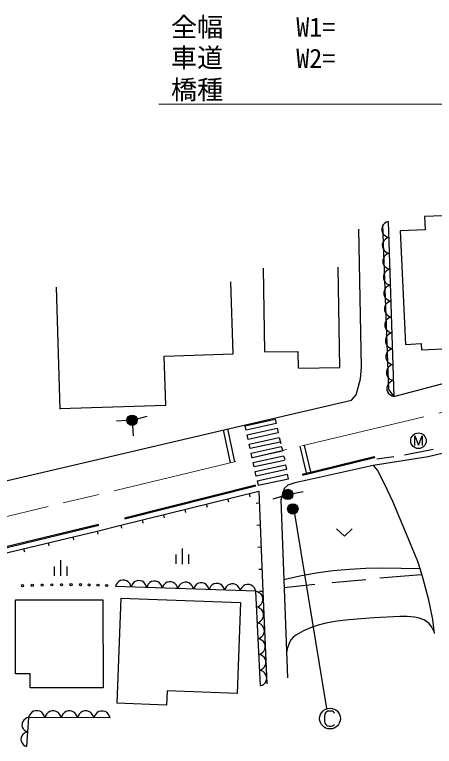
# Model space of a CAD drawing. Units: millimetres, scale not verified. Extents: x 40000 to 680000, y 20000 to 380000.
# Drawn here: x 209977 to 250186, y 273154 to 343250 of the extents above; entities that cross this region are included whole.
import ezdxf
from ezdxf.enums import TextEntityAlignment as Align

# ---------------------------------------------------------------- set-up
doc = ezdxf.new("R2010")
doc.units = ezdxf.units.MM
doc.header["$LTSCALE"] = 1000
doc.linetypes.add('CHAIN', pattern=[18.5, 12, -1.5, 3.5, -1.5])
for name, color, linetype, lineweight in [('M-BGD', 7, 'Continuous', 25), ('M-BMK', 2, 'CHAIN', 13), ('M-TTL-BAND', 7, 'Continuous', 25)]:
    doc.layers.add(name, color=color, linetype=linetype, lineweight=lineweight)
doc.layers.add('M-STR-HTXT', color=7, linetype='Continuous')
doc.styles.add('ＭＳ ゴシック', font='')
doc.styles.get('ＭＳ ゴシック').set_extended_font_data('MS Gothic')

# ---------------------------------------------------------------- blocks, each defined once
blk = doc.blocks.new('BUHIN143')
at = {"color": 7, "linetype": 'Continuous', "lineweight": 25}
for radius in [498, 440, 382, 322, 265, 195, 135, 77.5, 15]:
    blk.add_circle((0, 0), radius, dxfattribs=at)
blk = doc.blocks.new('BUHIN144')
at = {"color": 7, "linetype": 'Continuous', "lineweight": 25}
blk.add_lwpolyline([(-786, 268), (41, -350), (704, 440)], dxfattribs=at)
blk = doc.blocks.new('BUHIN145')
at = {"color": 7, "linetype": 'Continuous', "lineweight": 25}
blk.add_line((0, 0), (104, -281), dxfattribs=at)
blk = doc.blocks.new('BUHIN146')
at = {"color": 7, "linetype": 'Continuous', "lineweight": 25}
blk.add_line((0, 0), (-297, -46), dxfattribs=at)
blk = doc.blocks.new('BUHIN147')
at = {"color": 7, "linetype": 'Continuous', "lineweight": 25}
blk.add_line((0, 0), (103, -282), dxfattribs=at)
blk = doc.blocks.new('BUHIN193')
at = {"color": 7, "linetype": 'Continuous', "lineweight": 25}
blk.add_circle((0, 0), 99.5, dxfattribs=at)
blk = doc.blocks.new('BUHIN194')
at = {"color": 7, "linetype": 'Continuous', "lineweight": 25}
blk.add_circle((0, 0), 99.5, dxfattribs=at)
blk = doc.blocks.new('BUHIN195')
at = {"color": 7, "linetype": 'Continuous', "lineweight": 25}
blk.add_circle((0, 0), 99.5, dxfattribs=at)
blk = doc.blocks.new('BUHIN224')
at = {"color": 7, "linetype": 'Continuous', "lineweight": 25}
for p, q in [((-86, 745), (86, -745)), ((-614, 84), (-510, -810)), ((578, 222), (682, -672))]:
    blk.add_line(p, q, dxfattribs=at)
blk = doc.blocks.new('BUHIN240')
at = {"color": 7, "linetype": 'Continuous', "lineweight": 25}
blk.add_lwpolyline([(-110, 754), (-275, 672), (-409, 560), (-554, 389), (-620, 210), (-650, 24), (-616, -209), (-534, -378), (-419, -531), (-232, -654), (-72, -719), (110, -754)], dxfattribs=at)
blk = doc.blocks.new('BUHIN244')
at = {"color": 7, "linetype": 'Continuous', "lineweight": 25}
blk.add_lwpolyline([(-33, 692), (-189, 632), (-320, 543), (-466, 401), (-542, 245), (-586, 80), (-576, -135), (-517, -295), (-426, -443), (-268, -571), (-129, -644), (33, -692)], dxfattribs=at)
blk = doc.blocks.new('BUHIN245')
at = {"color": 7, "linetype": 'Continuous', "lineweight": 25}
blk.add_lwpolyline([(778, 84), (700, 257), (590, 398), (420, 553), (239, 628), (50, 666), (-191, 640), (-368, 562), (-529, 450), (-662, 263), (-735, 101), (-778, -84)], dxfattribs=at)
blk = doc.blocks.new('BUHIN249')
at = {"color": 7, "linetype": 'Continuous', "lineweight": 25}
blk.add_lwpolyline([(745, 58), (675, 225), (575, 363), (417, 516), (246, 592), (67, 635), (-164, 617), (-335, 547), (-492, 445), (-624, 270), (-698, 118), (-745, -58)], dxfattribs=at)
blk = doc.blocks.new('BUHIN250')
at = {"color": 7, "linetype": 'Continuous', "lineweight": 25}
blk.add_lwpolyline([(122, -746), (285, -662), (416, -549), (556, -376), (619, -198), (646, -13), (608, 218), (523, 385), (407, 534), (219, 653), (59, 715), (-122, 746)], dxfattribs=at)
blk = doc.blocks.new('BUHIN269')
at = {"color": 7, "linetype": 'Continuous', "lineweight": 25}
blk.add_lwpolyline([(383, 522), (333, 612), (256, 673), (155, 717), (37, 734), (-156, 712), (-307, 665), (-454, 537), (-532, 387), (-549, 184), (-494, -303), (-430, -507), (-342, -623), (-186, -711), (-3, -730), (186, -708), (329, -677), (398, -624), (460, -552), (482, -479)], dxfattribs=at)
blk.add_circle((0, 0), 995, dxfattribs=at)
blk = doc.blocks.new('BUHIN271')
at = {"color": 7, "linetype": 'Continuous', "lineweight": 25}
blk.add_lwpolyline([(-299, -494), (-402, 415), (47, -414), (295, 494), (398, -415)], dxfattribs=at)
blk.add_circle((0, 0), 746, dxfattribs=at)

msp = doc.modelspace()

# ---------------------------------------------------------------- linework, layer by layer
at = {"layer": 'M-BGD'}
for p, q in [((254334, 324137), (249255, 323900)), ((249255, 323900), (249314, 322643)), ((245772, 323430), (246308, 306677)), ((243195, 309471), (242951, 322684)), ((245221, 323124), (245778, 307329)), ((246910, 322531), (246917, 322393)), ((249314, 322643), (246913, 322531)), ((246913, 322531), (247420, 311661)), ((233771, 318951), (233908, 310936)), ((241124, 309441), (240959, 319074)), ((230897, 310758), (230677, 317666)), ((213950, 317132), (214323, 305449)), ((247420, 311661), (248912, 311731)), ((248912, 311731), (248940, 311133)), ((248940, 311133), (251666, 311260)), ((224316, 310548), (230897, 310758)), ((224467, 305832), (224316, 310548)), ((233908, 310936), (237117, 310991)), ((237117, 310991), (237145, 309374)), ((246308, 306677), (258397, 309873)), ((237205, 309374), (241124, 309441)), ((243104, 308352), (243195, 309471)), ((242704, 306844), (243104, 308352)), ((245778, 307329), (246308, 306677)), ((242239, 306314), (242704, 306844)), ((214323, 305509), (224467, 305832)), ((230180, 303523), (242239, 306314)), ((220726, 304368), (219728, 304311)), ((221708, 304527), (222674, 304787)), ((232062, 303873), (234946, 304507)), ((234946, 304507), (235043, 304068)), ((217504, 300524), (230180, 303523)), ((221266, 303899), (221348, 302902)), ((230361, 303564), (231053, 300416)), ((232159, 303434), (232062, 303873)), ((235043, 304068), (232159, 303434)), ((232256, 302994), (235139, 303628)), ((235139, 303628), (235236, 303189)), ((230662, 300330), (229971, 303474)), ((232352, 302555), (232256, 302994)), ((235236, 303189), (232352, 302555)), ((258754, 303150), (249593, 300881)), ((232449, 302115), (235333, 302749)), ((232546, 301676), (232449, 302115)), ((235429, 302310), (232546, 301676)), ((235333, 302749), (235492, 302169)), ((232642, 301236), (235526, 301871)), ((235623, 301431), (232739, 300797)), ((235526, 301871), (235658, 301455)), ((237936, 299343), (237323, 301896)), ((237712, 301989), (238324, 299438)), ((247336, 301097), (250087, 301615)), ((232739, 300797), (232642, 301236)), ((232836, 300357), (235719, 300992)), ((235719, 300992), (235852, 300621)), ((237525, 299243), (244428, 300926)), ((244464, 300780), (237560, 299097)), ((249593, 300881), (244311, 300045)), ((244428, 300926), (244464, 300780)), ((244665, 300687), (246311, 300933)), ((205746, 297807), (217504, 300524)), ((232932, 299918), (232836, 300357)), ((235816, 300552), (232932, 299918)), ((233029, 299478), (235913, 300113)), ((235913, 300113), (236009, 299673)), ((244311, 300045), (237987, 298670)), ((244311, 300045), (244773, 299554)), ((233126, 299039), (233029, 299478)), ((236009, 299673), (233126, 299039)), ((244773, 299554), (245050, 298946)), ((233222, 298599), (236106, 299234)), ((233319, 298160), (236203, 298794)), ((236203, 298794), (236106, 299234)), ((237987, 298670), (236814, 298407)), ((245050, 298946), (245425, 298278)), ((220502, 295052), (233053, 298216)), ((233089, 298070), (220538, 294906)), ((233222, 298599), (233319, 298160)), ((236163, 298166), (235794, 297861)), ((236814, 298407), (236163, 298166)), ((245425, 298278), (246188, 296635)), ((235794, 297861), (235492, 296775)), ((236630, 297384), (237610, 297582)), ((235663, 297133), (234710, 296830)), ((235492, 296775), (236133, 279730)), ((246188, 296635), (247340, 293910)), ((236685, 296034), (239842, 276776)), ((199198, 289903), (217996, 294443)), ((218031, 294297), (199233, 289757)), ((208495, 291524), (217884, 293778)), ((217884, 293778), (220138, 294335)), ((247340, 293910), (248563, 290907)), ((248563, 290907), (248827, 290092)), ((244947, 289298), (248917, 289605)), ((248827, 290092), (249091, 289236)), ((240381, 288842), (243634, 289147)), ((249091, 289236), (249589, 287319)), ((233079, 288007), (219642, 288483)), ((235808, 288383), (238739, 288689)), ((233523, 278942), (233079, 288007)), ((233740, 288003), (234151, 279144)), ((210046, 287188), (218437, 287204)), ((210060, 280088), (210046, 287188)), ((218437, 287204), (218454, 278764)), ((220159, 287356), (219783, 277279)), ((220159, 287356), (231611, 286929)), ((231611, 286929), (231287, 278232)), ((249589, 287319), (249997, 285296)), ((249997, 285296), (250162, 283979)), ((211450, 280090), (210060, 280088)), ((211453, 278750), (211450, 280090)), ((218454, 278764), (211453, 278750)), ((224593, 278482), (224541, 277101)), ((231287, 278232), (224593, 278482)), ((224541, 277101), (219783, 277279)), ((211307, 275919), (211124, 273154)), ((219130, 275878), (211307, 275919))]:
    msp.add_line(p, q, dxfattribs=at)
for points in [[(220138, 294335), (233362, 297592), (233740, 288003)], [(235779, 289140), (237308, 289491), (238856, 289785), (240452, 289986), (242056, 290128), (243633, 290219), (245212, 290249), (247007, 290218), (248799, 290178)], [(250134, 284198), (249929, 284584), (249674, 284934), (249444, 285131), (249166, 285287), (248741, 285436), (248288, 285530), (247589, 285595), (246883, 285599), (244433, 285471), (241999, 285283), (240890, 285152), (239787, 284962), (239043, 284759), (238313, 284499), (237643, 284207), (236982, 283854), (236705, 283644), (236476, 283397), (236297, 283088), (236168, 282743), (236101, 282506), (236038, 282256)]]:
    msp.add_lwpolyline(points, dxfattribs=at)
msp.add_circle((210727, 288551), 99.5, dxfattribs=at)
at = {"layer": 'M-BMK'}
msp.add_line((165527, 284717), (261440, 307673), dxfattribs=at)
at = {"layer": 'M-TTL-BAND', "lineweight": 13}
msp.add_lwpolyline([(259664, 307606), (251527, 334673), (223791, 334673)], dxfattribs=at)

# ---------------------------------------------------------------- block references
at = {"layer": 'M-BGD', "rotation": 353.5101}
for name, p in [('BUHIN240', (245797, 322668)), ('BUHIN240', (245845, 321145)), ('BUHIN240', (245894, 319622)), ('BUHIN240', (245943, 318099)), ('BUHIN240', (245991, 316576)), ('BUHIN240', (246040, 315053)), ('BUHIN240', (246089, 313530)), ('BUHIN240', (246138, 312007)), ('BUHIN240', (246186, 310484)), ('BUHIN240', (246235, 308961)), ('BUHIN240', (246284, 307438)), ('BUHIN143', (221225, 304397)), ('BUHIN271', (248663, 302430)), ('BUHIN145', (232433, 297363)), ('BUHIN143', (236140, 297285)), ('BUHIN145', (230384, 296858)), ('BUHIN145', (226286, 295849)), ('BUHIN145', (228335, 296354)), ('BUHIN146', (233407, 296438)), ('BUHIN143', (236628, 295899)), ('BUHIN145', (224236, 295344)), ('BUHIN145', (222187, 294840)), ('BUHIN147', (217884, 293778)), ('BUHIN145', (220138, 294335)), ('BUHIN146', (233490, 294329)), ('BUHIN144', (241576, 293634)), ('BUHIN147', (215537, 293215)), ('BUHIN147', (213189, 292651)), ('BUHIN147', (210842, 292087)), ('BUHIN224', (226033, 291371)), ('BUHIN146', (233574, 292221)), ('BUHIN224', (214368, 290226)), ('BUHIN146', (233657, 290112)), ('BUHIN249', (220389, 288456)), ('BUHIN249', (221882, 288403)), ('BUHIN249', (223374, 288351)), ('BUHIN249', (224867, 288298)), ('BUHIN249', (226360, 288245)), ('BUHIN249', (227853, 288192)), ('BUHIN249', (229346, 288139)), ('BUHIN249', (230839, 288086)), ('BUHIN193', (211668, 288580)), ('BUHIN193', (212609, 288608)), ('BUHIN193', (213550, 288637)), ('BUHIN194', (214464, 288639)), ('BUHIN194', (215378, 288641)), ('BUHIN194', (216292, 288643)), ('BUHIN195', (217126, 288617)), ('BUHIN195', (217960, 288592)), ('BUHIN195', (218793, 288567)), ('BUHIN249', (232332, 288033)), ('BUHIN250', (233116, 287251)), ('BUHIN146', (233740, 288003)), ('BUHIN250', (233190, 285741)), ('BUHIN250', (233264, 284230)), ('BUHIN250', (233338, 282719)), ('BUHIN250', (233412, 281208)), ('BUHIN250', (233486, 279697)), ('BUHIN269', (240191, 275816)), ('BUHIN245', (212089, 275915)), ('BUHIN245', (213654, 275907)), ('BUHIN245', (215218, 275898)), ('BUHIN245', (216783, 275890)), ('BUHIN245', (218347, 275882)), ('BUHIN244', (211261, 275228)), ('BUHIN244', (211170, 273846))]:
    msp.add_blockref(name, p, dxfattribs=at)

# ---------------------------------------------------------------- texts
at = {"layer": 'M-STR-HTXT', "style": 'ＭＳ ゴシック'}
for s, p in [('全幅', (224956, 340595)), ('W1=', (236956, 340595)), ('車道', (224956, 337655)), ('W2=', (236956, 337595)), ('橋種', (224956, 334595))]:
    msp.add_text(s, height=1833, dxfattribs=at).set_placement(p, align=Align.BOTTOM_LEFT)

doc.saveas('drawing.dxf')
